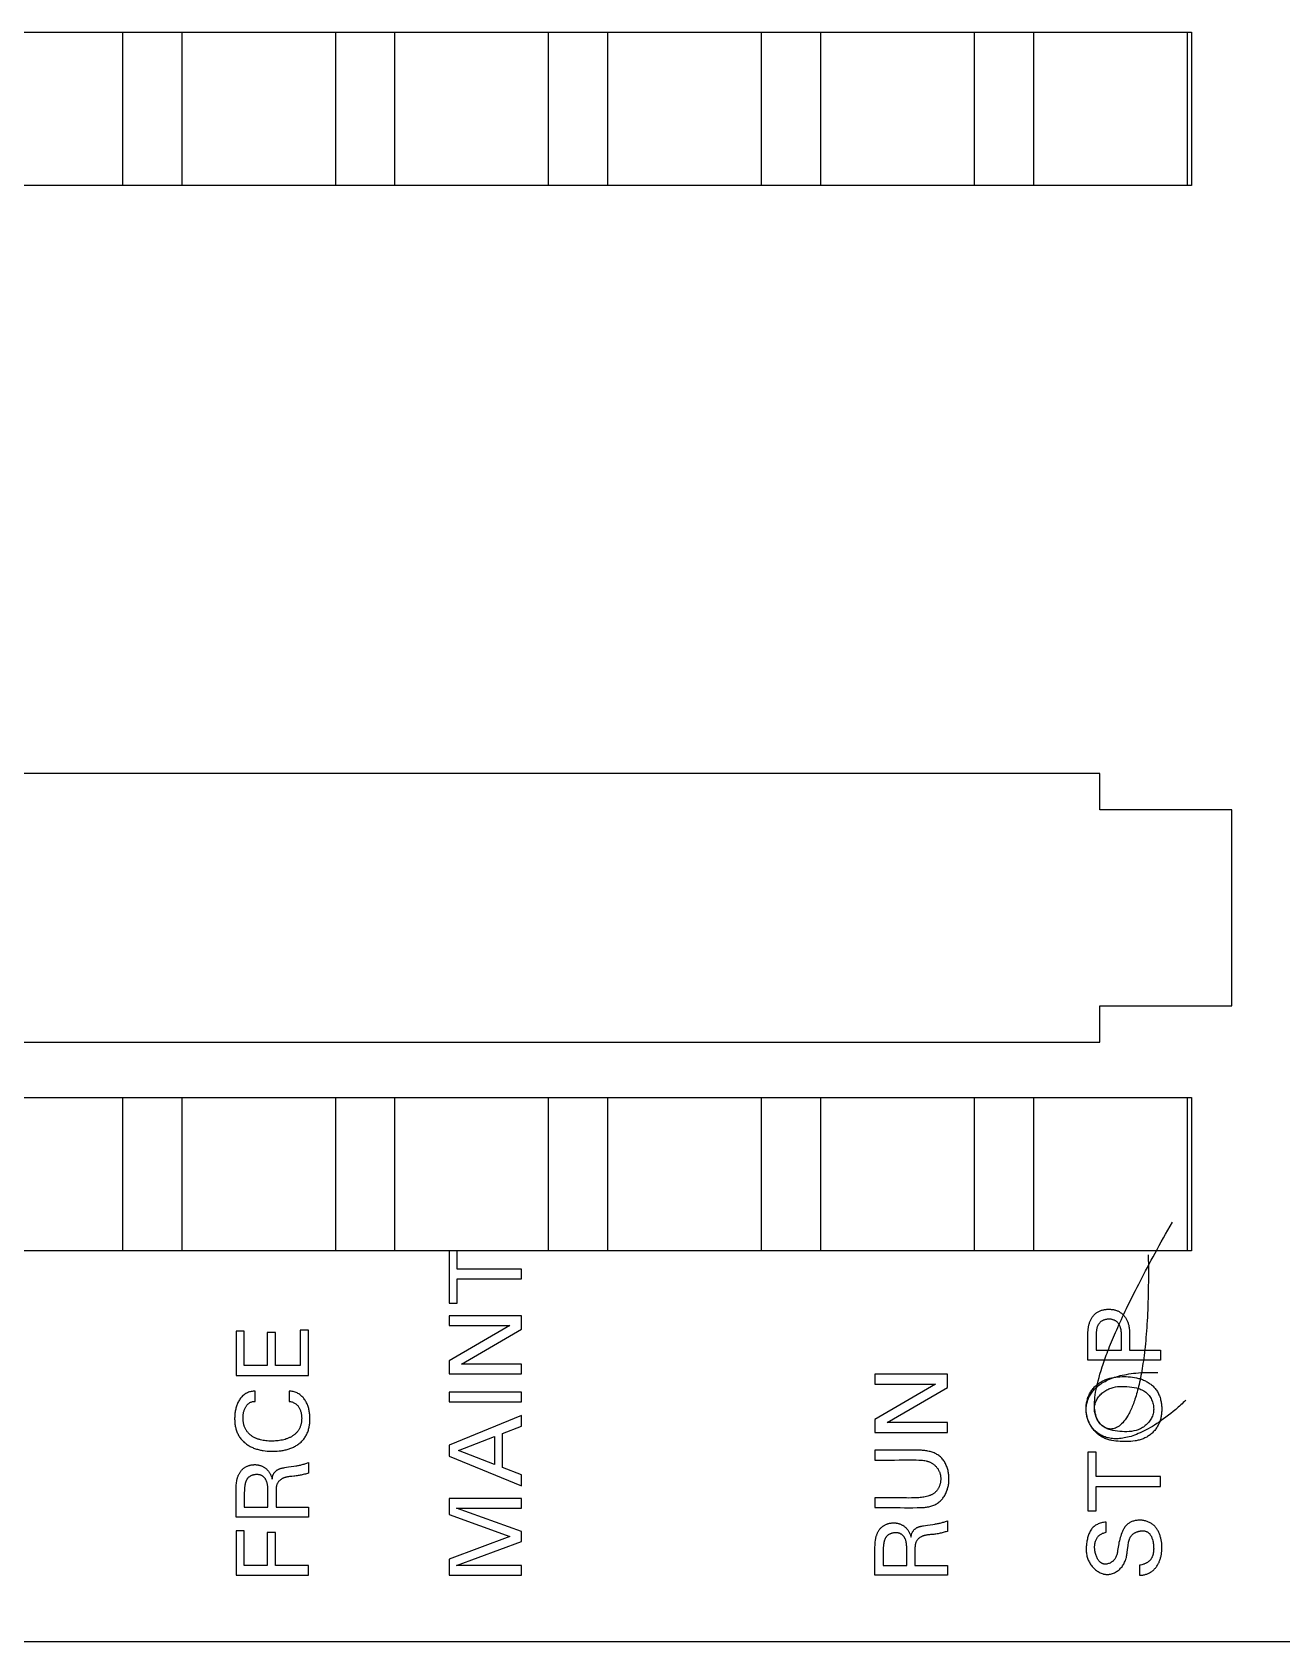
# Model space of a CAD drawing. Extents: x 10 to 610, y -247 to 1644.
# Drawn here: x 219.06 to 224.51, y 104.05 to 111.07 of the extents above; entities that cross this region are included whole.
import ezdxf

# ---------------------------------------------------------------- set-up
doc = ezdxf.new("R2010")
doc.units = 0
doc.header["$LTSCALE"] = 5
doc.header["$MEASUREMENT"] = 0
doc.layers.get('0').update_dxf_attribs({"linetype": 'CONTINUOUS'})

# ---------------------------------------------------------------- blocks, each defined once
blk = doc.blocks.new('L50')
at = {"linetype": 'Continuous'}
for p, q in [((24.38, 103.925), (78.28, 103.925)), ((53.18, 103.925), (53.18, 100.325)), ((54.58, 100.325), (54.58, 103.925)), ((58.18, 103.925), (58.18, 100.325)), ((59.58, 100.325), (59.58, 103.925)), ((63.18, 103.925), (63.18, 100.325)), ((64.58, 100.325), (64.58, 103.925)), ((68.18, 103.925), (68.18, 100.325)), ((69.58, 100.325), (69.58, 103.925)), ((73.18, 103.925), (73.18, 100.325)), ((74.58, 100.325), (74.58, 103.925)), ((78.18, 103.925), (78.18, 100.325)), ((78.28, 103.925), (78.28, 100.325)), ((78.28, 100.325), (24.38, 100.325)), ((76.13, 86.525), (26.73, 86.525)), ((76.13, 85.675), (76.13, 86.525)), ((79.23, 85.675), (76.13, 85.675)), ((79.23, 81.075), (79.23, 85.675)), ((76.13, 81.075), (79.23, 81.075)), ((76.13, 80.225), (76.13, 81.075)), ((26.73, 80.225), (76.13, 80.225)), ((24.38, 78.925), (78.28, 78.925)), ((53.18, 78.925), (53.18, 75.325)), ((54.58, 75.325), (54.58, 78.925)), ((58.18, 78.925), (58.18, 75.325)), ((59.58, 75.325), (59.58, 78.925)), ((63.18, 78.925), (63.18, 75.325)), ((64.58, 75.325), (64.58, 78.925)), ((68.18, 78.925), (68.18, 75.325)), ((69.58, 75.325), (69.58, 78.925)), ((73.18, 78.925), (73.18, 75.325)), ((74.58, 75.325), (74.58, 78.925)), ((78.18, 78.925), (78.18, 75.325)), ((78.28, 78.925), (78.28, 75.325)), ((78.28, 75.325), (24.38, 75.325)), ((60.85, 75.325), (60.85, 74.096)), ((61.043, 74.898), (61.043, 75.325)), ((62.55, 74.898), (61.043, 74.898)), ((62.55, 74.666), (62.55, 74.898)), ((61.043, 74.666), (62.55, 74.666)), ((61.043, 74.096), (61.043, 74.666)), ((60.85, 74.096), (61.043, 74.096)), ((62.55, 73.802), (60.85, 73.802)), ((60.85, 73.802), (60.85, 73.57)), ((62.55, 73.49), (62.55, 73.802)), ((56.043, 73.439), (55.85, 73.439)), ((55.85, 73.439), (55.85, 72.403)), ((56.043, 72.635), (56.043, 73.439)), ((56.772, 73.408), (56.579, 73.408)), ((56.579, 73.408), (56.579, 72.635)), ((56.772, 72.635), (56.772, 73.408)), ((57.55, 73.461), (57.357, 73.461)), ((57.357, 73.461), (57.357, 72.635)), ((57.55, 72.403), (57.55, 73.461)), ((60.85, 73.57), (62.275, 73.57)), ((62.275, 73.57), (60.85, 72.74)), ((61.14, 72.669), (62.55, 73.49)), ((75.85, 72.762), (75.85, 72.969)), ((76.043, 72.994), (76.636, 72.994)), ((76.636, 72.994), (76.636, 73.147)), ((76.828, 72.994), (77.55, 72.994)), ((77.55, 72.994), (77.55, 72.762)), ((56.579, 72.635), (56.043, 72.635)), ((57.357, 72.635), (56.772, 72.635)), ((60.85, 72.74), (60.85, 72.438)), ((62.55, 72.669), (61.14, 72.669)), ((62.55, 72.438), (62.55, 72.669)), ((77.55, 72.762), (75.85, 72.762)), ((55.85, 72.403), (57.55, 72.403)), ((60.85, 72.438), (62.55, 72.438)), ((72.55, 72.428), (70.85, 72.428)), ((70.85, 72.428), (70.85, 72.197)), ((70.85, 72.197), (72.275, 72.197)), ((72.275, 72.197), (70.85, 71.367)), ((72.55, 72.116), (72.55, 72.428)), ((56.301, 71.793), (56.301, 72.032)), ((57.099, 72.032), (57.099, 71.793)), ((62.55, 72.011), (60.85, 72.011)), ((60.85, 72.011), (60.85, 71.779)), ((60.85, 71.779), (62.55, 71.779)), ((62.55, 71.779), (62.55, 72.011)), ((71.14, 71.296), (72.55, 72.116)), ((62.55, 71.463), (60.85, 70.766)), ((62.55, 71.21), (62.55, 71.463)), ((62.107, 71.039), (62.55, 71.21)), ((62.107, 70.239), (62.107, 71.039)), ((70.85, 71.367), (70.85, 71.064)), ((70.85, 71.064), (72.55, 71.064)), ((72.55, 71.296), (71.14, 71.296)), ((72.55, 71.064), (72.55, 71.296)), ((60.85, 70.766), (60.85, 70.51)), ((61.069, 70.639), (61.914, 70.966)), ((61.914, 70.966), (61.914, 70.314)), ((70.85, 70.647), (70.85, 70.416)), ((57.08, 70.253), (57.209, 70.272)), ((57.549, 70.355), (57.549, 70.108)), ((60.85, 70.51), (62.55, 69.813)), ((61.914, 70.314), (61.069, 70.639)), ((76.043, 70.599), (75.85, 70.599)), ((75.85, 70.599), (75.85, 69.227)), ((76.043, 70.029), (76.043, 70.599)), ((62.55, 70.07), (62.107, 70.239)), ((62.55, 69.813), (62.55, 70.07)), ((77.55, 70.029), (76.043, 70.029)), ((77.55, 69.797), (77.55, 70.029)), ((55.85, 69.078), (55.85, 69.717)), ((62.55, 69.516), (60.85, 69.516)), ((60.85, 69.516), (60.85, 69.139)), ((62.55, 69.284), (62.55, 69.516)), ((70.85, 69.531), (70.85, 69.298)), ((76.043, 69.797), (77.55, 69.797)), ((76.043, 69.227), (76.043, 69.797)), ((56.043, 69.31), (56.596, 69.31)), ((56.596, 69.395), (56.596, 69.48)), ((56.596, 69.31), (56.596, 69.395)), ((56.789, 69.31), (57.55, 69.31)), ((57.55, 69.31), (57.55, 69.078)), ((60.85, 69.139), (62.273, 68.622)), ((62.55, 68.738), (61.026, 69.284)), ((61.026, 69.284), (62.55, 69.284)), ((70.85, 69.298), (71.048, 69.298)), ((75.85, 69.227), (76.043, 69.227)), ((57.55, 69.078), (55.85, 69.078)), ((56.043, 68.758), (55.85, 68.758)), ((55.85, 68.758), (55.85, 67.711)), ((56.043, 67.944), (56.043, 68.758)), ((72.08, 68.887), (72.209, 68.906)), ((72.549, 68.988), (72.549, 68.741)), ((76.275, 68.723), (76.275, 68.96)), ((56.772, 68.716), (56.579, 68.716)), ((56.579, 68.716), (56.579, 67.944)), ((56.772, 67.944), (56.772, 68.716)), ((62.273, 68.622), (60.85, 68.088)), ((61.028, 67.944), (62.55, 68.504)), ((62.55, 68.504), (62.55, 68.738)), ((60.85, 68.088), (60.85, 67.711)), ((70.85, 67.711), (70.85, 68.351)), ((71.596, 68.029), (71.596, 68.114)), ((71.596, 67.944), (71.596, 68.029)), ((55.85, 67.711), (57.55, 67.711)), ((56.579, 67.944), (56.043, 67.944)), ((57.55, 67.944), (56.772, 67.944)), ((57.55, 67.711), (57.55, 67.944)), ((60.85, 67.711), (62.55, 67.711)), ((62.55, 67.944), (61.028, 67.944)), ((62.55, 67.711), (62.55, 67.944)), ((72.55, 67.711), (70.85, 67.711)), ((71.043, 67.944), (71.596, 67.944)), ((71.789, 67.944), (72.55, 67.944)), ((72.55, 67.944), (72.55, 67.711)), ((77.057, 67.945), (77.057, 67.711)), ((124, 66.15), (-3, 66.15))]:
    blk.add_line(p, q, dxfattribs=at)
at = {"color": 7, "linetype": 'Continuous'}
blk.add_line((285.5, 66.15), (-1.5, 66.15), dxfattribs=at)
at = {"linetype": 'Continuous'}
for points in [[(76.253, 71.174), (76.23, 71.188), (76.208, 71.203), (76.187, 71.22), (76.166, 71.238), (76.147, 71.257), (76.128, 71.278), (76.111, 71.301), (76.094, 71.326), (76.079, 71.352), (76.065, 71.38), (76.053, 71.41), (76.041, 71.442), (76.032, 71.476), (76.023, 71.512), (76.016, 71.551), (76.011, 71.591), (76.007, 71.634), (76.005, 71.68), (76.005, 71.727), (76.006, 71.778), (76.01, 71.83), (76.015, 71.886), (76.022, 71.944), (76.031, 72.005), (76.043, 72.069), (76.056, 72.136), (76.072, 72.205), (76.089, 72.278), (76.11, 72.354), (76.132, 72.433), (76.157, 72.515), (76.184, 72.6), (76.199, 72.644), (76.214, 72.689), (76.23, 72.735), (76.247, 72.782), (76.264, 72.829), (76.282, 72.877), (76.3, 72.926), (76.32, 72.977), (76.34, 73.028), (76.36, 73.08), (76.382, 73.132), (76.404, 73.186), (76.426, 73.241), (76.45, 73.297), (76.474, 73.353), (76.499, 73.411), (76.525, 73.469), (76.551, 73.529), (76.578, 73.589), (76.606, 73.651), (76.635, 73.713), (76.664, 73.777), (76.695, 73.842), (76.726, 73.907), (76.758, 73.974), (76.79, 74.041), (76.824, 74.11), (76.858, 74.18), (76.893, 74.251), (76.929, 74.323), (76.966, 74.396), (77.003, 74.47), (77.042, 74.545), (77.081, 74.621), (77.122, 74.699), (77.163, 74.777), (77.205, 74.857), (77.248, 74.938), (77.291, 75.02), (77.336, 75.103), (77.382, 75.187), (77.428, 75.273), (77.476, 75.36), (77.524, 75.447), (77.573, 75.537), (77.623, 75.627), (77.675, 75.718), (77.727, 75.811), (77.78, 75.905), (77.834, 76)], [(77.267, 75.234), (77.268, 75.124), (77.269, 75.015), (77.27, 74.909), (77.27, 74.804), (77.27, 74.701), (77.269, 74.6), (77.268, 74.501), (77.267, 74.403), (77.265, 74.308), (77.262, 74.214), (77.26, 74.122), (77.257, 74.031), (77.253, 73.942), (77.249, 73.855), (77.245, 73.77), (77.24, 73.686), (77.236, 73.604), (77.23, 73.524), (77.225, 73.445), (77.219, 73.368), (77.212, 73.293), (77.206, 73.219), (77.199, 73.146), (77.192, 73.076), (77.184, 73.006), (77.176, 72.939), (77.168, 72.872), (77.16, 72.808), (77.151, 72.745), (77.142, 72.683), (77.133, 72.623), (77.123, 72.564), (77.114, 72.506), (77.104, 72.451), (77.094, 72.396), (77.083, 72.343), (77.073, 72.291), (77.062, 72.241), (77.051, 72.192), (77.039, 72.144), (77.028, 72.097), (77.016, 72.052), (77.004, 72.009), (76.992, 71.966), (76.98, 71.925), (76.968, 71.885), (76.955, 71.846), (76.943, 71.808), (76.93, 71.772), (76.917, 71.737), (76.904, 71.703), (76.89, 71.67), (76.877, 71.638), (76.864, 71.608), (76.85, 71.578), (76.837, 71.55), (76.823, 71.523), (76.809, 71.497), (76.795, 71.472), (76.781, 71.448), (76.753, 71.403), (76.725, 71.362), (76.696, 71.325), (76.667, 71.291), (76.639, 71.262), (76.61, 71.236), (76.581, 71.214), (76.553, 71.194), (76.524, 71.179), (76.496, 71.166), (76.468, 71.156), (76.441, 71.149), (76.413, 71.145), (76.386, 71.144), (76.36, 71.145), (76.334, 71.148), (76.309, 71.154), (76.284, 71.163), (76.26, 71.173), (76.237, 71.185), (76.215, 71.199), (76.193, 71.215), (76.172, 71.232), (76.152, 71.252), (76.133, 71.272), (76.116, 71.294), (76.099, 71.317), (76.083, 71.341), (76.069, 71.366), (76.056, 71.392), (76.044, 71.418), (76.034, 71.445), (76.025, 71.473), (76.017, 71.501), (76.011, 71.53), (76.007, 71.558), (76.004, 71.587), (76.003, 71.616), (76.003, 71.644), (76.006, 71.672), (76.01, 71.7), (76.016, 71.727), (76.023, 71.754), (76.033, 71.78), (76.044, 71.805), (76.056, 71.83), (76.07, 71.854), (76.086, 71.878), (76.102, 71.9), (76.12, 71.922), (76.139, 71.943), (76.159, 71.963), (76.179, 71.982), (76.201, 72), (76.223, 72.017), (76.246, 72.033), (76.269, 72.048), (76.293, 72.062), (76.317, 72.074), (76.342, 72.086), (76.367, 72.096), (76.392, 72.105), (76.417, 72.113), (76.443, 72.12), (76.495, 72.131), (76.548, 72.138), (76.602, 72.142), (76.656, 72.144), (76.712, 72.143), (76.767, 72.14), (76.824, 72.136), (76.88, 72.129), (76.935, 72.12), (76.99, 72.108), (77.043, 72.092), (77.069, 72.083), (77.094, 72.073), (77.119, 72.062), (77.143, 72.049), (77.166, 72.036), (77.189, 72.021), (77.21, 72.005), (77.231, 71.987), (77.25, 71.969), (77.269, 71.948), (77.286, 71.927), (77.302, 71.905), (77.318, 71.881), (77.331, 71.857), (77.344, 71.831), (77.355, 71.805), (77.365, 71.779), (77.374, 71.752), (77.381, 71.724), (77.386, 71.697), (77.39, 71.669), (77.393, 71.64), (77.394, 71.612), (77.393, 71.584), (77.39, 71.556), (77.386, 71.529), (77.38, 71.502), (77.372, 71.475), (77.363, 71.449), (77.352, 71.423), (77.339, 71.398), (77.325, 71.373), (77.31, 71.35), (77.294, 71.327), (77.277, 71.304), (77.258, 71.283), (77.239, 71.262), (77.218, 71.243), (77.197, 71.224), (77.175, 71.207), (77.153, 71.191), (77.129, 71.176), (77.106, 71.162), (77.082, 71.149), (77.057, 71.138), (77.032, 71.127), (77.007, 71.118), (76.981, 71.11), (76.929, 71.098), (76.876, 71.089), (76.822, 71.083), (76.767, 71.081), (76.711, 71.081), (76.655, 71.083), (76.599, 71.086), (76.543, 71.092), (76.487, 71.099), (76.432, 71.11), (76.378, 71.123), (76.352, 71.131), (76.327, 71.14), (76.302, 71.151), (76.277, 71.162), (76.253, 71.174)], [(75.85, 72.969), (75.85, 73.038), (75.85, 73.108), (75.849, 73.177), (75.849, 73.246), (75.849, 73.315), (75.849, 73.349), (75.85, 73.384), (75.851, 73.419), (75.853, 73.453), (75.856, 73.487), (75.858, 73.505), (75.861, 73.522), (75.863, 73.539), (75.866, 73.556), (75.87, 73.573), (75.874, 73.59), (75.878, 73.607), (75.883, 73.624), (75.889, 73.641), (75.895, 73.657), (75.902, 73.674), (75.909, 73.69), (75.917, 73.706), (75.925, 73.722), (75.933, 73.737), (75.943, 73.753), (75.952, 73.768), (75.963, 73.782), (75.973, 73.796), (75.984, 73.81), (75.996, 73.823), (76.008, 73.835), (76.021, 73.847), (76.034, 73.859), (76.048, 73.869), (76.062, 73.879), (76.076, 73.889), (76.091, 73.897), (76.106, 73.905), (76.122, 73.913), (76.138, 73.919), (76.154, 73.925), (76.171, 73.931), (76.188, 73.936), (76.205, 73.94), (76.222, 73.944), (76.239, 73.947), (76.257, 73.949), (76.275, 73.951), (76.292, 73.953), (76.31, 73.954), (76.328, 73.955), (76.345, 73.955), (76.363, 73.954), (76.381, 73.954), (76.398, 73.952), (76.416, 73.95), (76.433, 73.948), (76.45, 73.945), (76.467, 73.941), (76.484, 73.937), (76.5, 73.932), (76.517, 73.927), (76.533, 73.921), (76.549, 73.914), (76.565, 73.907), (76.58, 73.899), (76.595, 73.89), (76.609, 73.88), (76.624, 73.87), (76.638, 73.86), (76.651, 73.848), (76.664, 73.837), (76.677, 73.825), (76.689, 73.812), (76.701, 73.799), (76.712, 73.785), (76.722, 73.771), (76.732, 73.757), (76.742, 73.742), (76.751, 73.727), (76.759, 73.712), (76.767, 73.696), (76.774, 73.68), (76.781, 73.664), (76.787, 73.648), (76.793, 73.631), (76.798, 73.615), (76.802, 73.598), (76.807, 73.581), (76.811, 73.564), (76.814, 73.547), (76.817, 73.53), (76.819, 73.513), (76.822, 73.495), (76.823, 73.478), (76.826, 73.444), (76.828, 73.409), (76.828, 73.375), (76.828, 73.34), (76.828, 73.271), (76.829, 73.202), (76.829, 73.133), (76.829, 73.064), (76.828, 72.994)], [(76.635, 73.273), (76.637, 73.349), (76.637, 73.375), (76.636, 73.387), (76.636, 73.4), (76.635, 73.413), (76.634, 73.425), (76.633, 73.438), (76.632, 73.451), (76.63, 73.463), (76.627, 73.476), (76.625, 73.489), (76.622, 73.502), (76.618, 73.514), (76.614, 73.527), (76.61, 73.539), (76.605, 73.551), (76.6, 73.563), (76.595, 73.575), (76.589, 73.586), (76.582, 73.597), (76.575, 73.608), (76.568, 73.619), (76.56, 73.629), (76.552, 73.638), (76.543, 73.647), (76.534, 73.656), (76.524, 73.664), (76.514, 73.672), (76.503, 73.679), (76.492, 73.685), (76.481, 73.691), (76.47, 73.696), (76.458, 73.701), (76.446, 73.706), (76.433, 73.71), (76.42, 73.713), (76.408, 73.716), (76.395, 73.718), (76.381, 73.72), (76.368, 73.721), (76.355, 73.722), (76.341, 73.722), (76.328, 73.722), (76.314, 73.721), (76.301, 73.719), (76.288, 73.717), (76.275, 73.715), (76.261, 73.712), (76.248, 73.709), (76.236, 73.705), (76.223, 73.7), (76.211, 73.695), (76.199, 73.69), (76.187, 73.684), (76.176, 73.678), (76.165, 73.671), (76.155, 73.664), (76.145, 73.656), (76.135, 73.648), (76.126, 73.639), (76.118, 73.63), (76.11, 73.62), (76.103, 73.61), (76.096, 73.6), (76.09, 73.589), (76.084, 73.578), (76.079, 73.567), (76.074, 73.555), (76.069, 73.543), (76.065, 73.531), (76.062, 73.518), (76.059, 73.506), (76.056, 73.493), (76.053, 73.48), (76.051, 73.467), (76.049, 73.454), (76.048, 73.441), (76.046, 73.427), (76.045, 73.414), (76.044, 73.401), (76.043, 73.375), (76.042, 73.349), (76.041, 73.323), (76.041, 73.298), (76.041, 73.273), (76.043, 73.197)], [(76.043, 73.197), (76.043, 73.147), (76.043, 73.096), (76.043, 72.994)], [(76.636, 73.147), (76.635, 73.248), (76.635, 73.273)], [(78.151, 71.822), (78.12, 71.793), (78.089, 71.764), (78.059, 71.737), (78.029, 71.709), (77.999, 71.683), (77.969, 71.656), (77.91, 71.605), (77.852, 71.557), (77.794, 71.51), (77.738, 71.465), (77.682, 71.422), (77.627, 71.382), (77.573, 71.343), (77.52, 71.306), (77.468, 71.271), (77.416, 71.237), (77.365, 71.206), (77.316, 71.176), (77.266, 71.149), (77.218, 71.122), (77.171, 71.098), (77.124, 71.075), (77.078, 71.054), (77.033, 71.035), (76.989, 71.017), (76.946, 71), (76.903, 70.986), (76.862, 70.972), (76.821, 70.96), (76.781, 70.95), (76.742, 70.941), (76.703, 70.933), (76.666, 70.927), (76.629, 70.922), (76.593, 70.919), (76.558, 70.916), (76.523, 70.915), (76.49, 70.915), (76.457, 70.917), (76.425, 70.919), (76.394, 70.923), (76.364, 70.927), (76.334, 70.933), (76.306, 70.94), (76.278, 70.948), (76.251, 70.957), (76.225, 70.966), (76.199, 70.977), (76.175, 70.989), (76.151, 71.001), (76.128, 71.014), (76.105, 71.028), (76.084, 71.043), (76.063, 71.059), (76.044, 71.075), (76.025, 71.092), (76.006, 71.11), (75.989, 71.128), (75.972, 71.147), (75.957, 71.167), (75.942, 71.187), (75.927, 71.208), (75.914, 71.229), (75.901, 71.25), (75.889, 71.272), (75.878, 71.295), (75.868, 71.318), (75.859, 71.341), (75.85, 71.364), (75.842, 71.388), (75.835, 71.412), (75.829, 71.436), (75.823, 71.461), (75.819, 71.485), (75.815, 71.51), (75.812, 71.535), (75.809, 71.56), (75.808, 71.585), (75.807, 71.61), (75.807, 71.635), (75.808, 71.66), (75.81, 71.685), (75.812, 71.71), (75.815, 71.735), (75.819, 71.76), (75.824, 71.784), (75.829, 71.809), (75.836, 71.833), (75.843, 71.857), (75.851, 71.88), (75.859, 71.903), (75.869, 71.926), (75.879, 71.949), (75.89, 71.971), (75.902, 71.993), (75.914, 72.014), (75.928, 72.035), (75.942, 72.055), (75.956, 72.075), (75.972, 72.094), (75.988, 72.112), (76.005, 72.13), (76.023, 72.148), (76.041, 72.165), (76.059, 72.181), (76.079, 72.196), (76.098, 72.211), (76.118, 72.225), (76.139, 72.239), (76.16, 72.251), (76.181, 72.263), (76.203, 72.275), (76.225, 72.285), (76.247, 72.295), (76.269, 72.304), (76.292, 72.312), (76.315, 72.32), (76.338, 72.327), (76.361, 72.334), (76.385, 72.34), (76.408, 72.345), (76.456, 72.354), (76.505, 72.362), (76.553, 72.367), (76.602, 72.371), (76.651, 72.373), (76.7, 72.374), (76.749, 72.373), (76.797, 72.371), (76.846, 72.367), (76.894, 72.362), (76.942, 72.354), (76.99, 72.345), (77.013, 72.339), (77.037, 72.333), (77.06, 72.326), (77.083, 72.318), (77.107, 72.31), (77.13, 72.302), (77.152, 72.292), (77.175, 72.282), (77.198, 72.272), (77.22, 72.26), (77.242, 72.248), (77.263, 72.236), (77.284, 72.222), (77.305, 72.208), (77.325, 72.194), (77.344, 72.179), (77.363, 72.163), (77.381, 72.146), (77.398, 72.129), (77.415, 72.111), (77.43, 72.093), (77.445, 72.074), (77.459, 72.054), (77.472, 72.034), (77.485, 72.013), (77.496, 71.992), (77.507, 71.97), (77.517, 71.948), (77.527, 71.926), (77.535, 71.903), (77.543, 71.88), (77.55, 71.856), (77.556, 71.832), (77.562, 71.808), (77.567, 71.784), (77.571, 71.76), (77.575, 71.735), (77.578, 71.711), (77.58, 71.686), (77.582, 71.661), (77.583, 71.636), (77.584, 71.612), (77.583, 71.587), (77.583, 71.562), (77.581, 71.537), (77.579, 71.513), (77.576, 71.488), (77.573, 71.464), (77.569, 71.44), (77.564, 71.415), (77.558, 71.392), (77.552, 71.368), (77.545, 71.345), (77.537, 71.322), (77.529, 71.299), (77.52, 71.276), (77.51, 71.254), (77.499, 71.233), (77.487, 71.211), (77.475, 71.19), (77.462, 71.17), (77.448, 71.15), (77.433, 71.13), (77.417, 71.111), (77.401, 71.093), (77.384, 71.075)], [(77.384, 71.075), (77.367, 71.058), (77.349, 71.041), (77.33, 71.025), (77.311, 71.01), (77.291, 70.995), (77.271, 70.981), (77.251, 70.968), (77.23, 70.956), (77.209, 70.944), (77.187, 70.934), (77.165, 70.924), (77.143, 70.914), (77.12, 70.906), (77.098, 70.898), (77.075, 70.891), (77.051, 70.884), (77.028, 70.879), (77.004, 70.873), (76.98, 70.869), (76.956, 70.864), (76.907, 70.858), (76.858, 70.853), (76.808, 70.85), (76.758, 70.849), (76.708, 70.849), (76.658, 70.85), (76.608, 70.853), (76.558, 70.857), (76.508, 70.861), (76.459, 70.867), (76.41, 70.875), (76.386, 70.88), (76.363, 70.885), (76.339, 70.891), (76.316, 70.898), (76.293, 70.905), (76.271, 70.914), (76.248, 70.923), (76.226, 70.933), (76.205, 70.944), (76.184, 70.955), (76.163, 70.968), (76.143, 70.981), (76.123, 70.995), (76.103, 71.009), (76.084, 71.025), (76.066, 71.041), (76.048, 71.057), (76.03, 71.074), (76.013, 71.092), (75.997, 71.111), (75.981, 71.129), (75.966, 71.149), (75.951, 71.169), (75.937, 71.189), (75.924, 71.21), (75.911, 71.232), (75.899, 71.253), (75.887, 71.276), (75.877, 71.298), (75.867, 71.321), (75.857, 71.344), (75.849, 71.368), (75.841, 71.392), (75.834, 71.416), (75.828, 71.44), (75.823, 71.465), (75.818, 71.489), (75.815, 71.514), (75.812, 71.539), (75.81, 71.564), (75.809, 71.589), (75.809, 71.615), (75.81, 71.64), (75.812, 71.665), (75.815, 71.691), (75.818, 71.716), (75.823, 71.742), (75.829, 71.767), (75.836, 71.792), (75.844, 71.817), (75.853, 71.842), (75.863, 71.867), (75.874, 71.892), (75.887, 71.916), (75.9, 71.94), (75.915, 71.964), (75.931, 71.988), (75.948, 72.011), (75.966, 72.034), (75.985, 72.057), (76.006, 72.079), (76.028, 72.102), (76.051, 72.123), (76.076, 72.144), (76.101, 72.165), (76.128, 72.185), (76.157, 72.205), (76.187, 72.224), (76.218, 72.243), (76.251, 72.261), (76.285, 72.279), (76.32, 72.296), (76.357, 72.312), (76.395, 72.328), (76.435, 72.343), (76.477, 72.357), (76.519, 72.371), (76.564, 72.384), (76.61, 72.396), (76.657, 72.407), (76.706, 72.418), (76.757, 72.427), (76.809, 72.436), (76.863, 72.444), (76.919, 72.451), (76.976, 72.457), (77.035, 72.462), (77.095, 72.467), (77.158, 72.47), (77.222, 72.472), (77.287, 72.473), (77.355, 72.473), (77.424, 72.472), (77.495, 72.47)], [(56.301, 72.032), (56.277, 72.032), (56.254, 72.031), (56.23, 72.028), (56.207, 72.024), (56.184, 72.019), (56.161, 72.013), (56.139, 72.005), (56.117, 71.996), (56.096, 71.986), (56.075, 71.975), (56.055, 71.963), (56.036, 71.949), (56.018, 71.934), (56, 71.919), (55.984, 71.902), (55.968, 71.884), (55.953, 71.866), (55.94, 71.847), (55.927, 71.827), (55.914, 71.807), (55.903, 71.786), (55.893, 71.766), (55.883, 71.744), (55.874, 71.723), (55.866, 71.701), (55.858, 71.678), (55.851, 71.656), (55.845, 71.633), (55.84, 71.611), (55.835, 71.588), (55.831, 71.565), (55.827, 71.541), (55.824, 71.518), (55.821, 71.495), (55.819, 71.472), (55.818, 71.448), (55.817, 71.425), (55.816, 71.401), (55.816, 71.378), (55.817, 71.354), (55.818, 71.331), (55.819, 71.307), (55.821, 71.284), (55.824, 71.261), (55.827, 71.237), (55.831, 71.214), (55.835, 71.191), (55.84, 71.168), (55.846, 71.146), (55.853, 71.123), (55.86, 71.101), (55.868, 71.079), (55.877, 71.057), (55.887, 71.035), (55.897, 71.014), (55.908, 70.993), (55.92, 70.973), (55.933, 70.954), (55.946, 70.934), (55.961, 70.916), (55.976, 70.898), (55.991, 70.88), (56.008, 70.863), (56.024, 70.847), (56.042, 70.831), (56.06, 70.816), (56.078, 70.801), (56.097, 70.787), (56.117, 70.774), (56.136, 70.761), (56.156, 70.749), (56.177, 70.737), (56.198, 70.727), (56.219, 70.716), (56.24, 70.707), (56.262, 70.698), (56.284, 70.689), (56.306, 70.681), (56.328, 70.674), (56.351, 70.667), (56.373, 70.661), (56.396, 70.656), (56.419, 70.65), (56.442, 70.646), (56.465, 70.641), (56.488, 70.638), (56.535, 70.632), (56.581, 70.627), (56.628, 70.624), (56.675, 70.622), (56.722, 70.622), (56.769, 70.623), (56.816, 70.626), (56.862, 70.63), (56.909, 70.635), (56.932, 70.639), (56.955, 70.643), (56.978, 70.647), (57.001, 70.652), (57.024, 70.657), (57.047, 70.663), (57.069, 70.67), (57.092, 70.677), (57.114, 70.684), (57.136, 70.693), (57.158, 70.701), (57.179, 70.711), (57.2, 70.721), (57.221, 70.731), (57.242, 70.742), (57.262, 70.754), (57.282, 70.767), (57.302, 70.78), (57.321, 70.794), (57.339, 70.808), (57.357, 70.823), (57.375, 70.839), (57.391, 70.856), (57.408, 70.873), (57.423, 70.89), (57.438, 70.908), (57.453, 70.927), (57.466, 70.946), (57.479, 70.966), (57.491, 70.986), (57.502, 71.007), (57.512, 71.028), (57.522, 71.049), (57.531, 71.071), (57.539, 71.093), (57.546, 71.116), (57.553, 71.138), (57.559, 71.161), (57.564, 71.184), (57.569, 71.207), (57.573, 71.23), (57.576, 71.253), (57.579, 71.277), (57.581, 71.3), (57.582, 71.323), (57.583, 71.347), (57.584, 71.37), (57.584, 71.394), (57.583, 71.417), (57.582, 71.441), (57.581, 71.464), (57.579, 71.487), (57.576, 71.511), (57.573, 71.534), (57.569, 71.557), (57.565, 71.58), (57.56, 71.603), (57.554, 71.626), (57.548, 71.648), (57.54, 71.671), (57.533, 71.693), (57.524, 71.715), (57.515, 71.736), (57.505, 71.757), (57.494, 71.778), (57.482, 71.799), (57.47, 71.819), (57.457, 71.838), (57.443, 71.857), (57.429, 71.876), (57.413, 71.893), (57.397, 71.91), (57.38, 71.926), (57.362, 71.941), (57.343, 71.955), (57.323, 71.968), (57.303, 71.98), (57.282, 71.99), (57.26, 72), (57.238, 72.008), (57.216, 72.015), (57.193, 72.021), (57.17, 72.026), (57.146, 72.029), (57.123, 72.031), (57.099, 72.032)], [(57.099, 71.793), (57.115, 71.791), (57.131, 71.788), (57.147, 71.785), (57.163, 71.78), (57.178, 71.775), (57.193, 71.769), (57.207, 71.762), (57.222, 71.754), (57.235, 71.745), (57.249, 71.736), (57.261, 71.726), (57.273, 71.715), (57.285, 71.704), (57.296, 71.692), (57.306, 71.679), (57.315, 71.666), (57.324, 71.653), (57.333, 71.639), (57.34, 71.625), (57.347, 71.61), (57.354, 71.596), (57.36, 71.581), (57.365, 71.565), (57.37, 71.55), (57.374, 71.534), (57.378, 71.519), (57.381, 71.503), (57.383, 71.487), (57.385, 71.471), (57.387, 71.455), (57.388, 71.439), (57.389, 71.423), (57.39, 71.407), (57.39, 71.39), (57.389, 71.374), (57.389, 71.358), (57.388, 71.342), (57.386, 71.326), (57.384, 71.31), (57.382, 71.294), (57.379, 71.278), (57.376, 71.262), (57.372, 71.246), (57.367, 71.231), (57.363, 71.215), (57.357, 71.2), (57.351, 71.185), (57.345, 71.17), (57.337, 71.156), (57.33, 71.141), (57.322, 71.127), (57.313, 71.113), (57.304, 71.1), (57.294, 71.087), (57.284, 71.075), (57.274, 71.062), (57.262, 71.051), (57.251, 71.039), (57.239, 71.028), (57.227, 71.018), (57.214, 71.008), (57.201, 70.998), (57.188, 70.988), (57.174, 70.98), (57.161, 70.971), (57.147, 70.963), (57.133, 70.955), (57.118, 70.948), (57.104, 70.941), (57.089, 70.934), (57.074, 70.928), (57.059, 70.922), (57.044, 70.916), (57.029, 70.911), (56.998, 70.901), (56.967, 70.892), (56.936, 70.885), (56.904, 70.879), (56.872, 70.874), (56.84, 70.87), (56.808, 70.866), (56.776, 70.864), (56.744, 70.862), (56.711, 70.861), (56.679, 70.861), (56.647, 70.861), (56.615, 70.862), (56.583, 70.864), (56.55, 70.867), (56.518, 70.871), (56.487, 70.876), (56.455, 70.882), (56.423, 70.89), (56.408, 70.894), (56.392, 70.898), (56.377, 70.903), (56.362, 70.908), (56.346, 70.914), (56.331, 70.919), (56.316, 70.926), (56.302, 70.932), (56.287, 70.939), (56.273, 70.947), (56.259, 70.954), (56.245, 70.963), (56.231, 70.971), (56.218, 70.98), (56.204, 70.99), (56.192, 70.999), (56.179, 71.01), (56.167, 71.02), (56.155, 71.031), (56.144, 71.043), (56.132, 71.055), (56.122, 71.067), (56.112, 71.079), (56.102, 71.092), (56.093, 71.106), (56.084, 71.119), (56.076, 71.133), (56.069, 71.148), (56.062, 71.162), (56.055, 71.177), (56.049, 71.192), (56.043, 71.207), (56.038, 71.223), (56.034, 71.238), (56.03, 71.254), (56.026, 71.27), (56.023, 71.285), (56.02, 71.301), (56.018, 71.317), (56.016, 71.333), (56.015, 71.35), (56.014, 71.366), (56.013, 71.382), (56.013, 71.398), (56.013, 71.414), (56.013, 71.43), (56.014, 71.446), (56.015, 71.462), (56.016, 71.479), (56.018, 71.495), (56.021, 71.51), (56.024, 71.526), (56.027, 71.542), (56.031, 71.558), (56.036, 71.573), (56.041, 71.589), (56.046, 71.604), (56.052, 71.619), (56.059, 71.633), (56.067, 71.648), (56.075, 71.662), (56.083, 71.675), (56.092, 71.689), (56.102, 71.702), (56.113, 71.714), (56.124, 71.725), (56.136, 71.736), (56.149, 71.746), (56.162, 71.755), (56.176, 71.764), (56.19, 71.771), (56.205, 71.777), (56.221, 71.782), (56.236, 71.787), (56.252, 71.79), (56.268, 71.792), (56.284, 71.793), (56.301, 71.793)], [(71.147, 70.648), (71.048, 70.648), (70.949, 70.648), (70.85, 70.647)], [(71.048, 69.298), (71.147, 69.298), (71.246, 69.298), (71.345, 69.298), (71.444, 69.298), (71.543, 69.297), (71.642, 69.297), (71.741, 69.297), (71.84, 69.298), (71.89, 69.298), (71.94, 69.3), (71.989, 69.302), (72.014, 69.304), (72.038, 69.307), (72.063, 69.31), (72.087, 69.314), (72.112, 69.319), (72.136, 69.324), (72.16, 69.331), (72.184, 69.339), (72.208, 69.347), (72.231, 69.357), (72.254, 69.367), (72.277, 69.378), (72.299, 69.39), (72.32, 69.404), (72.341, 69.418), (72.36, 69.433), (72.38, 69.449), (72.398, 69.465), (72.415, 69.483), (72.432, 69.502), (72.447, 69.521), (72.462, 69.541), (72.476, 69.562), (72.489, 69.584), (72.501, 69.606), (72.512, 69.628), (72.523, 69.651), (72.532, 69.675), (72.541, 69.698), (72.549, 69.722), (72.556, 69.746), (72.563, 69.771), (72.569, 69.795), (72.574, 69.82), (72.578, 69.844), (72.581, 69.869), (72.584, 69.894), (72.586, 69.919), (72.587, 69.943), (72.588, 69.968), (72.588, 69.993), (72.587, 70.018), (72.585, 70.043), (72.582, 70.068), (72.579, 70.092), (72.575, 70.117), (72.57, 70.142), (72.565, 70.167), (72.558, 70.191), (72.551, 70.216), (72.543, 70.24), (72.535, 70.264), (72.525, 70.288), (72.515, 70.311), (72.504, 70.334), (72.492, 70.356), (72.479, 70.378), (72.465, 70.399), (72.451, 70.419), (72.436, 70.439), (72.42, 70.458), (72.403, 70.475), (72.385, 70.492), (72.366, 70.508), (72.347, 70.522), (72.327, 70.536), (72.306, 70.548), (72.284, 70.56), (72.262, 70.571), (72.239, 70.581), (72.216, 70.59), (72.192, 70.598), (72.168, 70.606), (72.143, 70.613), (72.119, 70.619), (72.093, 70.624), (72.068, 70.629), (72.043, 70.633), (72.017, 70.637), (71.991, 70.64), (71.966, 70.643), (71.94, 70.645), (71.889, 70.649), (71.839, 70.65), (71.789, 70.651), (71.74, 70.651), (71.641, 70.649), (71.543, 70.647), (71.445, 70.646), (71.346, 70.646), (71.147, 70.648)], [(55.85, 69.717), (55.85, 69.746), (55.851, 69.775), (55.852, 69.805), (55.854, 69.834), (55.856, 69.863), (55.86, 69.892), (55.864, 69.921), (55.867, 69.935), (55.87, 69.95), (55.873, 69.964), (55.877, 69.979), (55.881, 69.993), (55.886, 70.007), (55.89, 70.021), (55.896, 70.035), (55.901, 70.049), (55.907, 70.063), (55.913, 70.077), (55.92, 70.09), (55.927, 70.103), (55.934, 70.116), (55.942, 70.128), (55.95, 70.141), (55.959, 70.153), (55.968, 70.164), (55.977, 70.175), (55.987, 70.186), (55.997, 70.197), (56.008, 70.207), (56.019, 70.216), (56.03, 70.225), (56.042, 70.234), (56.054, 70.242), (56.066, 70.249), (56.079, 70.257), (56.092, 70.263), (56.106, 70.27), (56.119, 70.275), (56.133, 70.281), (56.147, 70.286), (56.161, 70.29), (56.176, 70.294), (56.19, 70.297), (56.204, 70.3), (56.219, 70.303), (56.233, 70.305), (56.248, 70.306), (56.263, 70.307), (56.277, 70.308), (56.292, 70.308), (56.307, 70.308), (56.321, 70.307), (56.336, 70.305), (56.35, 70.303), (56.365, 70.301), (56.379, 70.298), (56.393, 70.295), (56.407, 70.291), (56.421, 70.286), (56.435, 70.281), (56.449, 70.276), (56.463, 70.27), (56.476, 70.264), (56.489, 70.257), (56.502, 70.25), (56.514, 70.242), (56.526, 70.234), (56.538, 70.225), (56.55, 70.216), (56.561, 70.206), (56.571, 70.196), (56.582, 70.186), (56.591, 70.175), (56.601, 70.164), (56.61, 70.153), (56.618, 70.141), (56.627, 70.129), (56.635, 70.116), (56.642, 70.104), (56.65, 70.091), (56.656, 70.079), (56.663, 70.066), (56.669, 70.053), (56.675, 70.039), (56.681, 70.026), (56.686, 70.012), (56.691, 69.999), (56.695, 69.985), (56.699, 69.97)], [(57.209, 70.272), (57.253, 70.279), (57.274, 70.283), (57.296, 70.286), (57.317, 70.29), (57.339, 70.295), (57.36, 70.299), (57.381, 70.304), (57.403, 70.309), (57.424, 70.315), (57.445, 70.321), (57.466, 70.327), (57.487, 70.334), (57.507, 70.34), (57.528, 70.347), (57.549, 70.355)], [(70.85, 70.416), (70.964, 70.416), (71.079, 70.416), (71.193, 70.415), (71.308, 70.416), (71.421, 70.417), (71.535, 70.418), (71.649, 70.419), (71.706, 70.419), (71.764, 70.419), (71.821, 70.417), (71.88, 70.415), (71.909, 70.414), (71.938, 70.412), (71.967, 70.409), (71.996, 70.406), (72.024, 70.402), (72.052, 70.396), (72.066, 70.393), (72.08, 70.389), (72.094, 70.385), (72.107, 70.381), (72.121, 70.376), (72.134, 70.371), (72.147, 70.365), (72.16, 70.359), (72.172, 70.352), (72.185, 70.345), (72.197, 70.338), (72.209, 70.33), (72.221, 70.321), (72.232, 70.312), (72.243, 70.303), (72.254, 70.293), (72.265, 70.283), (72.275, 70.273), (72.285, 70.262), (72.295, 70.251), (72.304, 70.239), (72.313, 70.227), (72.322, 70.215), (72.33, 70.203), (72.337, 70.19), (72.345, 70.177), (72.351, 70.164), (72.358, 70.15), (72.364, 70.137), (72.369, 70.123), (72.374, 70.109), (72.378, 70.094), (72.382, 70.08), (72.385, 70.065), (72.388, 70.05), (72.391, 70.035), (72.392, 70.02), (72.394, 70.005), (72.394, 69.99), (72.395, 69.974), (72.394, 69.959), (72.394, 69.944), (72.392, 69.929), (72.391, 69.914), (72.389, 69.899), (72.386, 69.884), (72.383, 69.869), (72.379, 69.854), (72.375, 69.84), (72.371, 69.825), (72.366, 69.811), (72.361, 69.797), (72.355, 69.784), (72.349, 69.77), (72.342, 69.757), (72.335, 69.744), (72.327, 69.732), (72.32, 69.72), (72.311, 69.708), (72.302, 69.697), (72.293, 69.686), (72.284, 69.676), (72.274, 69.666), (72.264, 69.656), (72.253, 69.647), (72.242, 69.639), (72.231, 69.631), (72.219, 69.623), (72.207, 69.616), (72.195, 69.609), (72.182, 69.602), (72.169, 69.596), (72.156, 69.59), (72.143, 69.585), (72.129, 69.58), (72.116, 69.575), (72.088, 69.566), (72.059, 69.559), (72.03, 69.552), (72, 69.547), (71.97, 69.542), (71.94, 69.538), (71.91, 69.535), (71.88, 69.532), (71.85, 69.53), (71.821, 69.528), (71.791, 69.527), (71.762, 69.526), (71.704, 69.525), (71.647, 69.524), (71.59, 69.525), (71.533, 69.526), (71.421, 69.529), (71.364, 69.53), (71.308, 69.531), (71.251, 69.532), (71.194, 69.532), (71.079, 69.532), (70.965, 69.531), (70.85, 69.531)], [(56.596, 69.48), (56.595, 69.523), (56.596, 69.565), (56.596, 69.608), (56.597, 69.65), (56.597, 69.693), (56.597, 69.714), (56.596, 69.735), (56.595, 69.756), (56.594, 69.778), (56.592, 69.799), (56.59, 69.82), (56.588, 69.831), (56.586, 69.841), (56.584, 69.852), (56.582, 69.862), (56.58, 69.873), (56.577, 69.883), (56.574, 69.893), (56.571, 69.903), (56.567, 69.913), (56.563, 69.923), (56.559, 69.933), (56.554, 69.943), (56.549, 69.952), (56.544, 69.962), (56.538, 69.971), (56.532, 69.98), (56.525, 69.989), (56.518, 69.997), (56.511, 70.005), (56.504, 70.013), (56.496, 70.02), (56.488, 70.027), (56.479, 70.034), (56.47, 70.04), (56.461, 70.045), (56.452, 70.05), (56.443, 70.055), (56.433, 70.059), (56.423, 70.062), (56.413, 70.065), (56.402, 70.068), (56.392, 70.07), (56.381, 70.072), (56.37, 70.073), (56.359, 70.074), (56.348, 70.075), (56.337, 70.075), (56.326, 70.075), (56.315, 70.074), (56.304, 70.073), (56.293, 70.072), (56.282, 70.07), (56.271, 70.068), (56.26, 70.066), (56.249, 70.064), (56.239, 70.061), (56.228, 70.057), (56.218, 70.053), (56.208, 70.049), (56.198, 70.045), (56.188, 70.04), (56.179, 70.035), (56.17, 70.029), (56.161, 70.023), (56.152, 70.017), (56.144, 70.01), (56.136, 70.003), (56.129, 69.996), (56.122, 69.988), (56.116, 69.98), (56.109, 69.972), (56.104, 69.963), (56.098, 69.954), (56.093, 69.944), (56.088, 69.935), (56.084, 69.925), (56.08, 69.915), (56.076, 69.905), (56.072, 69.894), (56.069, 69.884), (56.066, 69.873), (56.063, 69.863), (56.061, 69.852), (56.059, 69.841), (56.056, 69.831), (56.055, 69.82), (56.051, 69.798), (56.049, 69.777), (56.047, 69.756), (56.045, 69.735), (56.044, 69.714), (56.044, 69.692), (56.043, 69.65), (56.042, 69.608), (56.042, 69.565), (56.043, 69.48)], [(56.699, 69.97), (56.7, 69.982), (56.701, 69.994), (56.702, 70.005), (56.704, 70.016), (56.706, 70.027), (56.708, 70.037), (56.711, 70.048), (56.715, 70.058), (56.719, 70.068), (56.723, 70.078), (56.728, 70.087), (56.733, 70.097), (56.739, 70.106), (56.745, 70.115), (56.751, 70.124), (56.758, 70.132), (56.766, 70.141), (56.773, 70.149), (56.782, 70.156), (56.79, 70.164), (56.799, 70.171), (56.807, 70.177), (56.817, 70.184), (56.826, 70.189), (56.836, 70.195), (56.845, 70.2), (56.855, 70.204), (56.865, 70.208), (56.875, 70.212), (56.886, 70.216), (56.896, 70.219), (56.907, 70.222), (56.917, 70.225), (56.928, 70.227), (56.95, 70.232), (56.972, 70.236), (56.993, 70.24), (57.037, 70.246), (57.08, 70.253)], [(57.549, 70.108), (57.525, 70.1), (57.501, 70.093), (57.477, 70.087), (57.453, 70.081), (57.428, 70.074), (57.404, 70.069), (57.38, 70.063), (57.356, 70.058), (57.331, 70.053), (57.307, 70.049), (57.282, 70.045), (57.257, 70.042), (57.232, 70.039), (57.206, 70.036), (57.155, 70.032), (57.13, 70.029), (57.105, 70.027), (57.08, 70.023), (57.067, 70.021), (57.055, 70.019), (57.042, 70.017), (57.03, 70.014), (57.018, 70.011), (57.006, 70.008), (56.994, 70.005), (56.982, 70.001), (56.971, 69.997), (56.959, 69.992), (56.948, 69.987), (56.937, 69.981), (56.926, 69.975), (56.915, 69.969), (56.905, 69.962), (56.894, 69.954), (56.884, 69.946), (56.875, 69.938), (56.865, 69.929), (56.857, 69.92), (56.848, 69.91), (56.84, 69.9), (56.833, 69.89), (56.826, 69.879), (56.82, 69.868), (56.814, 69.857), (56.809, 69.846), (56.805, 69.834), (56.801, 69.822), (56.798, 69.81), (56.796, 69.798), (56.794, 69.786), (56.792, 69.773), (56.791, 69.761), (56.79, 69.748), (56.789, 69.735), (56.789, 69.71), (56.788, 69.659), (56.788, 69.609), (56.789, 69.51)], [(56.789, 69.51), (56.789, 69.41), (56.789, 69.31)], [(56.043, 69.48), (56.043, 69.395), (56.043, 69.31)], [(70.85, 68.351), (70.85, 68.38), (70.851, 68.409), (70.852, 68.438), (70.854, 68.467), (70.856, 68.496), (70.86, 68.525), (70.864, 68.554), (70.867, 68.569), (70.87, 68.583), (70.873, 68.598), (70.877, 68.612), (70.881, 68.627), (70.886, 68.641), (70.89, 68.655), (70.896, 68.669), (70.901, 68.683), (70.907, 68.697), (70.913, 68.71), (70.92, 68.724), (70.927, 68.737), (70.934, 68.75), (70.942, 68.762), (70.95, 68.774), (70.959, 68.786), (70.968, 68.798), (70.977, 68.809), (70.987, 68.82), (70.997, 68.83), (71.008, 68.84), (71.019, 68.85), (71.03, 68.859), (71.042, 68.867), (71.054, 68.876), (71.066, 68.883), (71.079, 68.89), (71.092, 68.897), (71.106, 68.903), (71.119, 68.909), (71.133, 68.914), (71.147, 68.919), (71.161, 68.924), (71.176, 68.928), (71.19, 68.931), (71.204, 68.934), (71.219, 68.936), (71.233, 68.938), (71.248, 68.94), (71.263, 68.941), (71.277, 68.942), (71.292, 68.942), (71.307, 68.941), (71.321, 68.94), (71.336, 68.939), (71.35, 68.937), (71.365, 68.935), (71.379, 68.932), (71.393, 68.928), (71.407, 68.925), (71.421, 68.92), (71.435, 68.915), (71.449, 68.91), (71.463, 68.904), (71.476, 68.898), (71.489, 68.891), (71.502, 68.884), (71.514, 68.876), (71.526, 68.868), (71.538, 68.859), (71.55, 68.85), (71.561, 68.84), (71.571, 68.83), (71.582, 68.82), (71.591, 68.809), (71.601, 68.798), (71.61, 68.786), (71.618, 68.775), (71.627, 68.762), (71.635, 68.75), (71.642, 68.738), (71.65, 68.725), (71.656, 68.712), (71.663, 68.699), (71.669, 68.686), (71.675, 68.673), (71.681, 68.66), (71.686, 68.646), (71.691, 68.632), (71.695, 68.618), (71.699, 68.604)], [(71.699, 68.604), (71.7, 68.616), (71.701, 68.627), (71.702, 68.639), (71.704, 68.65), (71.706, 68.661), (71.708, 68.671), (71.711, 68.682), (71.715, 68.692), (71.719, 68.702), (71.723, 68.712), (71.728, 68.721), (71.733, 68.731), (71.739, 68.74), (71.745, 68.749), (71.751, 68.758), (71.758, 68.766), (71.766, 68.775), (71.773, 68.783), (71.782, 68.79), (71.79, 68.798), (71.799, 68.805), (71.807, 68.811), (71.817, 68.817), (71.826, 68.823), (71.836, 68.829), (71.845, 68.833), (71.855, 68.838), (71.865, 68.842), (71.875, 68.846), (71.886, 68.85), (71.896, 68.853), (71.907, 68.856), (71.917, 68.859), (71.928, 68.861), (71.95, 68.866), (71.972, 68.87), (71.993, 68.873), (72.037, 68.88), (72.08, 68.887)], [(72.209, 68.906), (72.253, 68.913), (72.274, 68.916), (72.296, 68.92), (72.317, 68.924), (72.339, 68.928), (72.36, 68.933), (72.381, 68.938), (72.403, 68.943), (72.424, 68.949), (72.445, 68.955), (72.466, 68.961), (72.487, 68.967), (72.507, 68.974), (72.528, 68.981), (72.549, 68.988)], [(76.275, 68.96), (76.247, 68.956), (76.219, 68.951), (76.192, 68.946), (76.166, 68.94), (76.141, 68.933), (76.117, 68.925), (76.094, 68.916), (76.072, 68.906), (76.051, 68.895), (76.031, 68.884), (76.011, 68.871), (75.993, 68.857), (75.976, 68.842), (75.96, 68.826), (75.944, 68.808), (75.93, 68.79), (75.917, 68.771), (75.905, 68.75), (75.893, 68.729), (75.883, 68.707), (75.873, 68.684), (75.865, 68.661), (75.857, 68.637), (75.849, 68.612), (75.843, 68.587), (75.837, 68.562), (75.832, 68.537), (75.827, 68.511), (75.823, 68.486), (75.819, 68.46), (75.816, 68.435), (75.814, 68.409), (75.812, 68.384), (75.811, 68.359), (75.81, 68.334), (75.81, 68.309), (75.811, 68.284), (75.812, 68.259), (75.815, 68.235), (75.818, 68.211), (75.822, 68.187), (75.827, 68.163), (75.833, 68.139), (75.84, 68.115), (75.848, 68.092), (75.857, 68.069), (75.868, 68.046), (75.879, 68.024), (75.892, 68.001), (75.905, 67.979), (75.92, 67.958), (75.936, 67.937), (75.953, 67.916), (75.97, 67.897), (75.988, 67.878), (76.008, 67.86), (76.028, 67.842), (76.048, 67.826), (76.069, 67.811), (76.091, 67.796), (76.113, 67.783), (76.136, 67.772), (76.159, 67.761), (76.183, 67.752), (76.207, 67.745), (76.219, 67.741), (76.231, 67.739), (76.243, 67.736), (76.255, 67.734), (76.267, 67.733), (76.279, 67.732), (76.292, 67.731), (76.304, 67.731), (76.316, 67.731), (76.329, 67.732), (76.341, 67.733), (76.353, 67.734), (76.366, 67.736), (76.378, 67.739), (76.402, 67.745), (76.426, 67.752), (76.45, 67.761), (76.473, 67.771), (76.496, 67.783), (76.518, 67.796), (76.54, 67.81), (76.56, 67.825), (76.58, 67.841), (76.599, 67.858), (76.617, 67.875), (76.634, 67.894), (76.65, 67.913), (76.665, 67.933), (76.678, 67.953), (76.691, 67.974), (76.702, 67.995), (76.712, 68.017), (76.722, 68.039), (76.731, 68.062), (76.738, 68.085), (76.745, 68.109), (76.752, 68.132), (76.758, 68.157), (76.763, 68.181), (76.767, 68.206), (76.772, 68.231), (76.775, 68.256), (76.782, 68.307), (76.793, 68.411)], [(77.057, 67.711), (77.078, 67.712), (77.098, 67.713), (77.117, 67.715), (77.137, 67.717), (77.156, 67.72), (77.175, 67.724), (77.193, 67.729), (77.212, 67.734), (77.23, 67.74), (77.247, 67.747), (77.265, 67.754), (77.282, 67.763), (77.299, 67.772), (77.316, 67.782), (77.333, 67.792), (77.349, 67.803), (77.364, 67.815), (77.38, 67.827), (77.394, 67.84), (77.409, 67.854), (77.422, 67.868), (77.436, 67.882), (77.448, 67.897), (77.46, 67.913), (77.471, 67.928), (77.482, 67.945), (77.492, 67.961), (77.502, 67.978), (77.51, 67.996), (77.519, 68.013), (77.526, 68.031), (77.534, 68.049), (77.54, 68.067), (77.547, 68.086), (77.552, 68.105), (77.557, 68.124), (77.562, 68.143), (77.567, 68.162), (77.57, 68.181), (77.574, 68.2), (77.58, 68.239), (77.584, 68.278), (77.587, 68.317), (77.588, 68.355), (77.588, 68.375), (77.588, 68.394), (77.587, 68.414), (77.585, 68.433), (77.584, 68.452), (77.582, 68.471), (77.579, 68.491), (77.576, 68.51), (77.573, 68.529), (77.569, 68.548), (77.565, 68.567), (77.56, 68.586), (77.555, 68.605), (77.549, 68.624), (77.543, 68.643), (77.536, 68.662), (77.529, 68.68), (77.522, 68.699), (77.514, 68.717), (77.505, 68.735), (77.496, 68.752), (77.486, 68.769), (77.476, 68.786), (77.466, 68.802), (77.454, 68.818), (77.443, 68.833), (77.43, 68.848), (77.417, 68.862), (77.404, 68.876), (77.389, 68.889), (77.375, 68.901), (77.359, 68.913), (77.343, 68.924), (77.327, 68.934), (77.31, 68.944), (77.293, 68.953), (77.275, 68.961), (77.257, 68.968), (77.239, 68.975), (77.22, 68.981), (77.201, 68.986), (77.181, 68.991), (77.162, 68.995), (77.142, 68.998), (77.122, 69.001), (77.102, 69.002), (77.082, 69.003), (77.061, 69.004), (77.041, 69.003), (77.021, 69.002), (77, 69), (76.98, 68.998), (76.961, 68.994), (76.941, 68.99), (76.922, 68.985), (76.903, 68.979), (76.884, 68.972), (76.866, 68.965), (76.848, 68.957), (76.831, 68.948), (76.815, 68.938), (76.799, 68.927), (76.784, 68.915), (76.77, 68.903), (76.756, 68.889), (76.743, 68.875), (76.731, 68.86), (76.72, 68.845), (76.709, 68.829), (76.699, 68.812), (76.689, 68.795), (76.68, 68.778), (76.671, 68.76), (76.663, 68.742), (76.648, 68.705), (76.634, 68.668), (76.621, 68.632), (76.609, 68.595), (76.598, 68.558), (76.588, 68.521), (76.579, 68.484), (76.572, 68.446), (76.565, 68.407), (76.559, 68.368), (76.553, 68.329), (76.548, 68.289), (76.541, 68.25), (76.537, 68.23), (76.533, 68.211), (76.528, 68.192), (76.522, 68.174), (76.516, 68.156), (76.508, 68.138), (76.5, 68.121), (76.49, 68.104), (76.48, 68.088), (76.468, 68.073), (76.454, 68.058), (76.439, 68.044), (76.423, 68.032), (76.406, 68.02), (76.388, 68.009), (76.37, 67.999), (76.351, 67.991), (76.331, 67.984), (76.311, 67.978), (76.292, 67.974), (76.282, 67.973), (76.272, 67.972), (76.262, 67.972), (76.253, 67.972), (76.243, 67.972), (76.234, 67.973), (76.225, 67.974), (76.216, 67.976), (76.207, 67.978), (76.198, 67.981), (76.19, 67.984), (76.181, 67.988), (76.173, 67.992), (76.165, 67.997), (76.158, 68.002), (76.15, 68.008), (76.143, 68.013), (76.136, 68.02), (76.122, 68.033), (76.109, 68.048), (76.097, 68.064), (76.086, 68.081), (76.075, 68.099), (76.065, 68.118), (76.056, 68.138), (76.048, 68.158), (76.041, 68.179), (76.034, 68.2), (76.028, 68.221), (76.023, 68.242), (76.018, 68.264), (76.014, 68.285), (76.011, 68.307), (76.009, 68.328), (76.008, 68.349), (76.007, 68.371), (76.008, 68.391), (76.009, 68.412), (76.01, 68.432), (76.013, 68.452), (76.017, 68.472), (76.021, 68.491), (76.027, 68.509), (76.033, 68.527), (76.04, 68.545), (76.048, 68.562), (76.056, 68.578), (76.066, 68.593)], [(76.793, 68.411), (76.796, 68.436), (76.8, 68.462), (76.805, 68.487), (76.81, 68.511), (76.816, 68.535), (76.824, 68.558), (76.828, 68.57), (76.833, 68.581), (76.838, 68.592), (76.844, 68.602), (76.85, 68.612), (76.856, 68.623), (76.863, 68.632), (76.87, 68.642), (76.878, 68.651), (76.887, 68.66), (76.896, 68.668), (76.906, 68.677), (76.916, 68.684), (76.926, 68.692), (76.937, 68.699), (76.948, 68.706), (76.96, 68.712), (76.972, 68.718), (76.984, 68.724), (76.997, 68.729), (77.01, 68.733), (77.023, 68.738), (77.036, 68.742), (77.049, 68.745), (77.062, 68.748), (77.075, 68.75), (77.088, 68.752), (77.102, 68.753), (77.115, 68.754), (77.128, 68.755), (77.141, 68.754), (77.154, 68.754), (77.166, 68.752), (77.179, 68.751), (77.191, 68.748), (77.203, 68.745), (77.214, 68.742), (77.225, 68.737), (77.236, 68.733), (77.246, 68.727), (77.256, 68.721), (77.266, 68.715), (77.275, 68.707), (77.283, 68.7), (77.292, 68.691), (77.3, 68.683), (77.307, 68.674), (77.314, 68.664), (77.321, 68.654), (77.327, 68.643), (77.333, 68.633), (77.339, 68.621), (77.344, 68.61), (77.349, 68.598), (77.354, 68.586), (77.358, 68.574), (77.366, 68.548), (77.373, 68.522), (77.378, 68.495), (77.383, 68.468), (77.387, 68.441), (77.39, 68.413), (77.392, 68.386), (77.393, 68.359), (77.394, 68.332), (77.393, 68.306), (77.391, 68.28), (77.389, 68.255), (77.385, 68.23), (77.38, 68.206), (77.374, 68.183), (77.367, 68.161), (77.362, 68.15), (77.358, 68.139), (77.353, 68.129), (77.348, 68.119), (77.342, 68.109), (77.336, 68.1), (77.33, 68.091), (77.323, 68.082), (77.316, 68.073), (77.309, 68.065), (77.301, 68.057)], [(71.596, 68.114), (71.595, 68.156), (71.596, 68.199), (71.596, 68.241), (71.597, 68.284), (71.597, 68.326), (71.597, 68.348), (71.596, 68.369), (71.595, 68.39), (71.594, 68.411), (71.592, 68.433), (71.59, 68.454), (71.588, 68.464), (71.586, 68.475), (71.584, 68.486), (71.582, 68.496), (71.58, 68.506), (71.577, 68.517), (71.574, 68.527), (71.571, 68.537), (71.567, 68.547), (71.563, 68.557), (71.559, 68.567), (71.554, 68.577), (71.549, 68.586), (71.544, 68.596), (71.538, 68.605), (71.532, 68.614), (71.525, 68.622), (71.518, 68.631), (71.511, 68.639), (71.504, 68.647), (71.496, 68.654), (71.488, 68.661), (71.479, 68.667), (71.47, 68.673), (71.461, 68.679), (71.452, 68.684), (71.443, 68.688), (71.433, 68.692), (71.423, 68.696), (71.413, 68.699), (71.402, 68.702), (71.392, 68.704), (71.381, 68.706), (71.37, 68.707), (71.359, 68.708), (71.348, 68.709), (71.337, 68.709), (71.326, 68.709), (71.315, 68.708), (71.304, 68.707), (71.293, 68.706), (71.282, 68.704), (71.271, 68.702), (71.26, 68.7), (71.249, 68.697), (71.239, 68.694), (71.228, 68.691), (71.218, 68.687), (71.208, 68.683), (71.198, 68.679), (71.188, 68.674), (71.179, 68.669), (71.17, 68.663), (71.161, 68.657), (71.152, 68.651), (71.144, 68.644), (71.136, 68.637), (71.129, 68.63), (71.122, 68.622), (71.116, 68.614), (71.109, 68.605), (71.104, 68.596), (71.098, 68.587), (71.093, 68.578), (71.088, 68.568), (71.084, 68.559), (71.08, 68.549), (71.076, 68.538), (71.072, 68.528), (71.069, 68.518), (71.066, 68.507), (71.063, 68.496), (71.061, 68.486), (71.059, 68.475), (71.056, 68.464), (71.055, 68.454), (71.051, 68.432), (71.049, 68.411), (71.047, 68.39), (71.045, 68.368), (71.044, 68.347), (71.044, 68.326), (71.043, 68.284), (71.042, 68.242), (71.042, 68.199), (71.043, 68.114)], [(72.549, 68.741), (72.525, 68.734), (72.501, 68.727), (72.477, 68.721), (72.453, 68.714), (72.428, 68.708), (72.404, 68.702), (72.38, 68.697), (72.356, 68.692), (72.331, 68.687), (72.307, 68.683), (72.282, 68.679), (72.257, 68.675), (72.232, 68.672), (72.206, 68.67), (72.155, 68.665), (72.13, 68.663), (72.105, 68.66), (72.08, 68.657), (72.067, 68.655), (72.055, 68.653), (72.042, 68.651), (72.03, 68.648), (72.018, 68.645), (72.006, 68.642), (71.994, 68.638), (71.982, 68.635), (71.971, 68.63), (71.959, 68.626), (71.948, 68.621), (71.937, 68.615), (71.926, 68.609), (71.915, 68.602), (71.905, 68.595), (71.894, 68.588), (71.884, 68.58), (71.875, 68.571), (71.865, 68.563), (71.857, 68.553), (71.848, 68.544), (71.84, 68.534), (71.833, 68.524), (71.826, 68.513), (71.82, 68.502), (71.814, 68.491), (71.809, 68.479), (71.805, 68.468), (71.801, 68.456), (71.798, 68.444), (71.796, 68.432), (71.794, 68.419), (71.792, 68.407), (71.791, 68.394), (71.79, 68.382), (71.789, 68.369), (71.789, 68.344), (71.788, 68.293), (71.788, 68.243), (71.789, 68.144)], [(76.066, 68.593), (76.077, 68.608), (76.088, 68.621), (76.101, 68.634), (76.114, 68.646), (76.129, 68.658), (76.144, 68.668), (76.16, 68.678), (76.177, 68.687), (76.195, 68.696), (76.214, 68.703), (76.233, 68.711), (76.254, 68.717), (76.275, 68.723)], [(71.043, 68.114), (71.043, 68.029), (71.043, 67.944)], [(71.789, 68.144), (71.789, 68.044), (71.789, 67.944)], [(77.301, 68.057), (77.293, 68.049), (77.284, 68.041), (77.275, 68.034), (77.266, 68.027), (77.256, 68.02), (77.247, 68.014), (77.236, 68.007), (77.226, 68.001), (77.215, 67.996), (77.203, 67.99), (77.192, 67.985), (77.18, 67.98), (77.167, 67.975), (77.155, 67.971), (77.142, 67.966), (77.115, 67.958), (77.087, 67.951), (77.057, 67.945)]]:
    blk.add_lwpolyline(points, dxfattribs=at)

msp = doc.modelspace()

# ---------------------------------------------------------------- block references
at = {"linetype": 'Continuous', "xscale": 0.1860223936625646, "yscale": 0.1860223936625646, "zscale": 0.1860223936625646}
msp.add_blockref('L50', (209.5581, 91.7405), dxfattribs=at)

doc.saveas('drawing.dxf')
